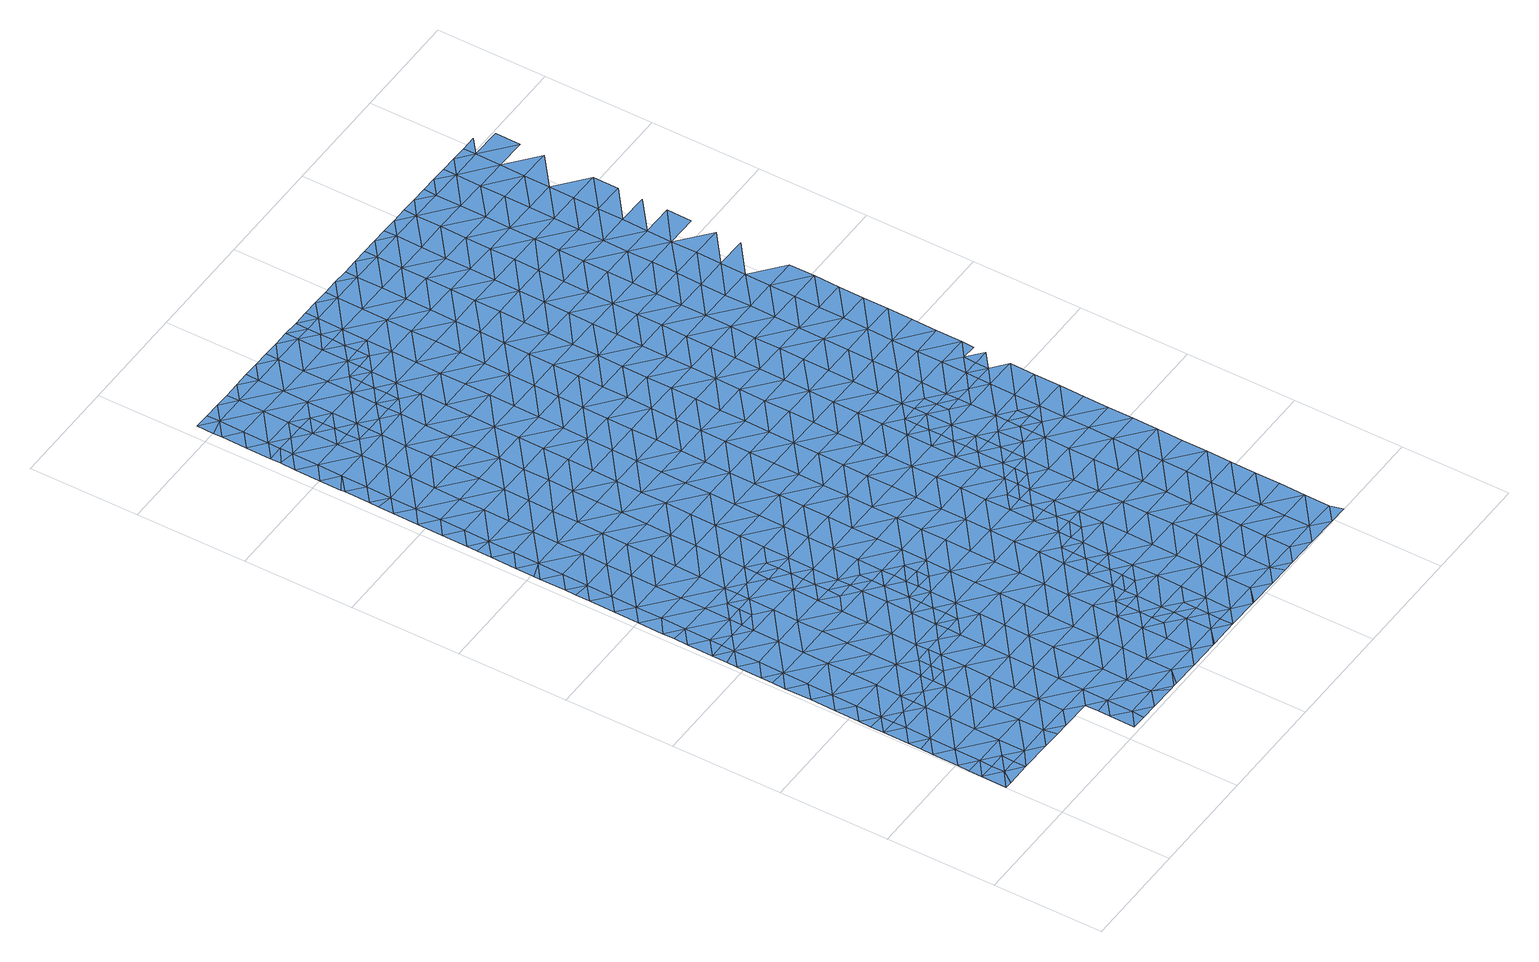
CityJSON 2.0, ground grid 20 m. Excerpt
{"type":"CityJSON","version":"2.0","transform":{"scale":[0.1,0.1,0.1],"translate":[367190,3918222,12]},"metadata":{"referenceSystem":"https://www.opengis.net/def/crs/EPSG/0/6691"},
"CityObjects":{
"waterbody1":{"type":"WaterBody","attributes":{"name":"9","class":"1140","function":"1","WaterBodyRiverFloodingRiskAttribute.description":"5","WaterBodyRiverFloodingRiskAttribute.rankOrg":"2","WaterBodyRiverFloodingRiskAttribute.adminType":"2","WaterBodyRiverFloodingRiskAttribute.scale":"L1"},"geometry":[{"type":"MultiSurface","lod":"1","boundaries":[[[0,1,2]],[[3,0,2]],[[1,0,4]],[[5,6,4]],[[0,5,4]],[[3,7,0]],[[8,9,6]],[[8,10,9]],[[6,5,8]],[[11,5,0]],[[7,11,0]],[[12,13,7]],[[12,14,13]],[[15,10,8]],[[16,10,15]],[[13,11,7]],[[14,17,13]],[[11,18,5]],[[5,19,8]],[[20,16,15]],[[18,19,5]],[[8,21,15]],[[22,20,15]],[[19,21,8]],[[23,13,17]],[[13,24,11]],[[24,18,11]],[[15,21,22]],[[23,17,25]],[[13,23,24]],[[24,26,18]],[[18,27,19]],[[28,22,21]],[[26,27,18]],[[25,29,23]],[[19,30,21]],[[31,28,21]],[[27,30,19]],[[32,24,23]],[[33,32,23]],[[23,29,33]],[[24,32,26]],[[31,21,30]],[[34,33,29]],[[35,36,37]],[[36,38,37]],[[32,39,26]],[[37,40,35]],[[41,31,30]],[[42,40,43]],[[42,35,40]],[[44,45,46]],[[39,47,26]],[[38,48,37]],[[49,30,27]],[[50,51,43]],[[27,26,47]],[[46,52,44]],[[50,43,40]],[[45,53,54]],[[44,53,45]],[[41,30,55]],[[33,56,32]],[[57,40,37]],[[54,53,34]],[[56,33,34]],[[50,58,51]],[[59,44,52]],[[57,37,48]],[[49,27,47]],[[30,49,55]],[[60,51,58]],[[61,50,40]],[[56,62,32]],[[63,64,60]],[[58,63,60]],[[34,53,56]],[[62,65,32]],[[59,66,44]],[[48,67,57]],[[68,58,50]],[[39,32,65]],[[39,69,47]],[[61,40,57]],[[70,71,72]],[[63,73,64]],[[72,55,74]],[[53,44,66]],[[55,49,74]],[[75,73,76]],[[75,64,73]],[[53,77,56]],[[47,69,49]],[[67,78,57]],[[70,72,74]],[[79,66,59]],[[68,50,61]],[[80,81,76]],[[82,63,58]],[[69,39,65]],[[83,74,49]],[[80,76,73]],[[78,67,84]],[[78,85,57]],[[57,85,61]],[[56,86,62]],[[87,82,58]],[[53,66,77]],[[77,86,56]],[[87,58,68]],[[88,73,63]],[[74,89,70]],[[80,90,81]],[[90,91,92]],[[92,81,90]],[[83,49,69]],[[93,66,79]],[[82,88,63]],[[85,94,61]],[[61,94,68]],[[95,80,73]],[[74,96,89]],[[97,62,86]],[[98,91,99]],[[100,66,93]],[[91,90,99]],[[88,95,73]],[[95,90,80]],[[65,62,101]],[[65,102,69]],[[74,83,96]],[[68,103,87]],[[104,94,85]],[[99,105,98]],[[94,103,68]],[[77,66,100]],[[100,93,106]],[[101,102,65]],[[107,105,108]],[[109,86,77]],[[107,98,105]],[[62,97,101]],[[100,110,77]],[[111,89,96]],[[112,99,90]],[[103,113,87]],[[87,114,82]],[[115,100,106]],[[116,108,105]],[[104,117,94]],[[118,108,116]],[[119,112,90]],[[112,105,99]],[[83,69,120]],[[83,121,96]],[[122,111,96]],[[119,90,95]],[[109,77,110]],[[82,123,88]],[[120,69,102]],[[97,124,101]],[[125,118,126]],[[97,86,124]],[[121,122,96]],[[118,116,126]],[[127,103,94]],[[87,113,114]],[[128,94,117]],[[129,116,105]],[[124,86,109]],[[88,130,95]],[[131,102,101]],[[125,132,133]],[[83,120,121]],[[134,100,115]],[[125,126,132]],[[135,129,105]],[[129,126,116]],[[82,114,123]],[[95,130,119]],[[135,105,112]],[[133,136,137]],[[110,100,134]],[[128,117,138]],[[137,136,139]],[[131,101,124]],[[121,140,122]],[[134,141,110]],[[140,142,143]],[[133,132,136]],[[94,128,127]],[[144,145,146]],[[147,148,144]],[[88,123,130]],[[143,122,140]],[[149,134,115]],[[150,151,139]],[[113,103,152]],[[130,153,119]],[[119,154,112]],[[138,155,128]],[[144,146,147]],[[140,156,142]],[[152,157,113]],[[157,123,114]],[[109,110,158]],[[109,159,124]],[[147,160,148]],[[102,131,161]],[[156,162,163]],[[120,102,164]],[[139,136,150]],[[103,127,152]],[[132,126,165]],[[151,166,167]],[[163,142,156]],[[168,160,169]],[[165,126,129]],[[168,148,160]],[[114,113,157]],[[158,110,141]],[[170,136,132]],[[158,159,109]],[[150,166,151]],[[164,102,161]],[[112,171,135]],[[167,166,172]],[[146,173,147]],[[174,131,124]],[[175,130,123]],[[121,120,176]],[[177,127,128]],[[178,162,156]],[[179,155,180]],[[119,153,154]],[[181,128,155]],[[182,132,165]],[[179,169,160]],[[180,169,179]],[[183,150,136]],[[135,184,129]],[[140,121,176]],[[120,164,176]],[[185,134,149]],[[134,186,141]],[[187,153,130]],[[188,172,189]],[[190,191,192]],[[191,173,193]],[[194,152,127]],[[172,166,189]],[[170,132,182]],[[195,147,173]],[[156,196,178]],[[197,185,149]],[[112,154,171]],[[141,198,158]],[[193,192,191]],[[129,184,165]],[[181,155,179]],[[123,157,175]],[[174,124,159]],[[199,164,161]],[[177,128,181]],[[177,194,127]],[[200,188,189]],[[201,188,200]],[[201,202,203]],[[161,131,204]],[[205,179,160]],[[206,159,158]],[[140,176,207]],[[208,182,165]],[[156,140,209]],[[210,157,152]],[[183,136,170]],[[160,147,211]],[[212,206,158]],[[135,171,184]],[[195,173,191]],[[213,185,197]],[[186,134,185]],[[141,186,198]],[[130,175,187]],[[204,131,174]],[[158,198,212]],[[184,208,165]],[[156,209,196]],[[190,214,191]],[[202,201,200]],[[166,150,215]],[[211,147,195]],[[140,207,209]],[[194,210,152]],[[216,217,153]],[[218,174,159]],[[219,175,157]],[[215,150,183]],[[189,166,215]],[[220,200,189]],[[221,171,154]],[[222,218,159]],[[222,159,206]],[[153,187,216]],[[154,153,217]],[[199,161,204]],[[176,164,199]],[[223,177,181]],[[176,224,207]],[[225,198,186]],[[210,219,157]],[[219,187,175]],[[191,226,195]],[[160,211,205]],[[217,221,154]],[[227,228,182]],[[229,230,214]],[[229,196,230]],[[181,179,223]],[[231,184,171]],[[232,185,213]],[[202,200,233]],[[234,204,174]],[[220,189,215]],[[196,209,230]],[[186,185,235]],[[182,208,227]],[[170,182,228]],[[236,211,195]],[[235,185,232]],[[237,225,186]],[[220,238,200]],[[223,179,205]],[[191,214,226]],[[239,194,177]],[[207,240,209]],[[234,174,218]],[[176,199,224]],[[228,241,170]],[[242,216,187]],[[243,208,184]],[[244,215,183]],[[186,235,237]],[[237,245,225]],[[214,230,226]],[[233,200,238]],[[183,170,241]],[[246,199,204]],[[247,220,215]],[[248,242,187]],[[242,217,216]],[[234,249,204]],[[207,224,240]],[[248,187,219]],[[195,226,236]],[[211,250,205]],[[171,221,231]],[[177,223,239]],[[234,218,251]],[[208,243,227]],[[249,246,204]],[[244,247,215]],[[252,233,238]],[[253,224,199]],[[254,255,194]],[[255,219,210]],[[256,211,236]],[[209,240,257]],[[258,259,220]],[[220,259,238]],[[230,209,260]],[[258,220,247]],[[261,221,217]],[[184,231,243]],[[194,239,254]],[[210,194,255]],[[227,262,228]],[[183,241,244]],[[251,263,234]],[[250,211,256]],[[264,240,224]],[[209,257,260]],[[265,248,219]],[[266,236,226]],[[267,261,217]],[[268,269,238]],[[226,230,270]],[[267,217,242]],[[223,205,271]],[[272,231,221]],[[263,273,234]],[[234,273,249]],[[238,259,268]],[[252,238,269]],[[228,274,241]],[[251,275,263]],[[253,199,246]],[[227,243,262]],[[270,230,260]],[[266,256,236]],[[276,247,244]],[[271,205,250]],[[277,257,240]],[[261,272,221]],[[239,278,254]],[[273,279,249]],[[280,246,249]],[[239,223,278]],[[281,243,231]],[[279,280,249]],[[219,255,265]],[[264,224,253]],[[228,262,274]],[[266,226,270]],[[241,282,244]],[[283,284,248]],[[223,271,278]],[[272,281,231]],[[280,285,246]],[[286,253,246]],[[266,287,256]],[[276,244,288]],[[285,286,246]],[[248,265,283]],[[242,248,284]],[[277,240,264]],[[243,289,262]],[[241,274,290]],[[287,291,256]],[[284,292,242]],[[281,289,243]],[[289,274,262]],[[260,257,293]],[[250,256,291]],[[254,278,294]],[[255,254,295]],[[241,290,282]],[[267,242,292]],[[288,244,282]],[[293,257,277]],[[270,260,293]],[[296,266,270]],[[271,250,291]],[[295,254,294]],[[265,255,295]],[[292,297,267]],[[297,272,261]],[[298,253,286]],[[299,290,274]],[[261,267,297]],[[264,253,298]],[[289,299,274]],[[300,288,282]],[[278,271,301]],[[296,270,293]],[[302,298,286]],[[283,265,303]],[[266,304,287]],[[305,281,272]],[[298,306,264]],[[296,304,266]],[[271,291,301]],[[265,295,303]],[[307,282,290]],[[277,264,306]],[[294,278,308]],[[309,293,277]],[[284,283,310]],[[311,291,287]],[[312,289,281]],[[313,307,290]],[[278,301,308]],[[300,282,314]],[[313,290,299]],[[283,303,310]],[[272,297,305]],[[302,315,298]],[[316,277,306]],[[317,296,293]],[[318,301,291]],[[287,304,319]],[[294,308,320]],[[295,294,321]],[[315,322,298]],[[298,322,306]],[[284,310,323]],[[292,284,324]],[[302,325,315]],[[281,305,312]],[[314,282,307]],[[312,326,289]],[[309,277,316]],[[289,327,299]],[[309,317,293]],[[321,294,320]],[[324,284,323]],[[287,319,311]],[[328,308,301]],[[326,327,289]],[[327,313,299]],[[322,329,306]],[[303,295,330]],[[329,331,306]],[[306,331,316]],[[297,292,332]],[[333,334,335]],[[318,328,301]],[[333,314,307]],[[335,314,333]],[[330,295,321]],[[336,319,304]],[[332,292,324]],[[291,311,318]],[[337,320,308]],[[304,296,338]],[[331,339,316]],[[310,303,340]],[[341,307,313]],[[339,342,316]],[[316,342,309]],[[305,297,343]],[[328,337,308]],[[344,334,333]],[[345,334,344]],[[340,303,330]],[[296,317,338]],[[343,297,332]],[[346,345,344]],[[347,341,313]],[[347,313,327]],[[323,310,348]],[[307,341,333]],[[312,305,349]],[[312,350,326]],[[351,317,309]],[[336,304,338]],[[311,319,336]],[[342,351,309]],[[352,346,344]],[[321,320,337]],[[348,310,340]],[[349,305,343]],[[336,353,311]],[[324,323,354]],[[355,344,333]],[[318,311,353]],[[330,321,356]],[[354,323,348]],[[332,324,354]],[[318,357,328]],[[350,312,349]],[[356,321,337]],[[350,358,326]],[[358,347,327]],[[351,359,317]],[[352,344,360]],[[351,342,361]],[[327,326,358]],[[338,317,359]],[[333,341,362]],[[340,330,363]],[[338,364,336]],[[343,332,365]],[[328,366,337]],[[363,330,356]],[[367,341,347]],[[368,348,340]],[[355,333,362]],[[344,355,360]],[[318,353,357]],[[332,354,365]],[[361,369,351]],[[364,338,359]],[[370,340,363]],[[364,371,336]],[[372,354,348]],[[328,357,366]],[[341,373,362]],[[369,374,351]],[[343,365,375]],[[349,343,376]],[[361,377,369]],[[347,358,367]],[[378,379,380]],[[371,381,336]],[[359,351,374]],[[380,360,378]],[[368,340,370]],[[376,343,375]],[[360,355,378]],[[353,336,381]],[[382,365,354]],[[383,364,359]],[[337,366,384]],[[356,337,385]],[[386,355,362]],[[350,349,387]],[[341,367,373]],[[388,389,390]],[[381,391,353]],[[385,392,356]],[[390,379,388]],[[372,348,368]],[[359,374,383]],[[337,384,385]],[[379,378,388]],[[357,353,391]],[[393,375,365]],[[383,394,364]],[[395,396,389]],[[349,376,387]],[[363,356,392]],[[394,397,364]],[[364,397,371]],[[358,350,398]],[[362,373,399]],[[400,383,374]],[[392,401,363]],[[382,354,372]],[[402,400,374]],[[389,388,395]],[[403,396,395]],[[386,362,399]],[[386,404,355]],[[366,357,405]],[[350,387,398]],[[370,363,401]],[[395,406,403]],[[378,404,388]],[[407,408,371]],[[371,408,381]],[[367,358,409]],[[378,355,404]],[[405,357,391]],[[371,397,407]],[[401,410,370]],[[393,365,382]],[[393,411,375]],[[411,387,376]],[[412,383,400]],[[368,410,372]],[[384,366,413]],[[358,398,409]],[[368,370,410]],[[376,375,411]],[[414,415,381]],[[381,415,391]],[[402,416,400]],[[373,367,417]],[[414,381,408]],[[413,366,405]],[[388,418,395]],[[419,406,395]],[[420,398,387]],[[385,421,392]],[[372,422,382]],[[400,423,412]],[[424,418,388]],[[385,384,421]],[[416,423,400]],[[367,409,417]],[[399,373,425]],[[426,405,391]],[[388,404,424]],[[421,384,413]],[[415,426,391]],[[427,409,398]],[[392,428,401]],[[422,372,410]],[[386,399,425]],[[382,429,393]],[[395,418,419]],[[373,417,425]],[[387,411,420]],[[430,413,405]],[[416,431,423]],[[432,411,393]],[[433,426,415]],[[401,434,410]],[[429,382,422]],[[404,386,435]],[[436,424,404]],[[426,430,405]],[[392,421,428]],[[435,386,425]],[[431,416,437]],[[398,420,427]],[[438,421,413]],[[439,419,418]],[[440,423,431]],[[441,442,409]],[[432,393,429]],[[430,438,413]],[[443,420,411]],[[401,428,434]],[[444,425,417]],[[445,418,424]],[[437,446,431]],[[409,427,441]],[[417,409,442]],[[433,447,426]],[[404,435,436]],[[448,439,418]],[[449,440,431]],[[450,443,411]],[[450,411,432]],[[438,451,421]],[[452,427,420]],[[410,434,453]],[[422,410,454]],[[455,456,457]],[[445,448,418]],[[425,458,435]],[[431,446,449]],[[449,459,440]],[[424,436,460]],[[451,461,421]],[[447,462,426]],[[443,452,420]],[[463,447,456]],[[444,417,442]],[[410,453,454]],[[444,458,425]],[[426,464,430]],[[445,424,460]],[[428,421,461]],[[465,441,427]],[[429,422,466]],[[456,455,463]],[[463,462,447]],[[452,465,427]],[[422,454,466]],[[458,467,435]],[[430,468,438]],[[434,428,469]],[[432,429,470]],[[441,471,442]],[[455,472,463]],[[436,435,467]],[[473,448,445]],[[426,462,464]],[[470,474,432]],[[475,451,438]],[[428,461,469]],[[465,471,441]],[[429,466,470]],[[467,476,436]],[[453,434,477]],[[442,471,444]],[[450,432,474]],[[460,436,476]],[[460,478,445]],[[468,475,438]],[[479,473,445]],[[480,462,463]],[[430,464,468]],[[474,481,450]],[[481,452,443]],[[482,461,451]],[[434,469,477]],[[483,463,472]],[[454,484,466]],[[454,453,484]],[[443,450,481]],[[483,480,463]],[[482,469,461]],[[485,465,452]],[[453,477,484]],[[458,444,486]],[[466,487,470]],[[458,488,467]],[[460,476,478]],[[444,471,486]],[[479,445,478]],[[472,489,483]],[[490,474,470]],[[451,475,482]],[[491,476,467]],[[464,462,492]],[[482,493,469]],[[466,484,487]],[[452,481,485]],[[465,494,471]],[[489,495,483]],[[458,486,488]],[[492,462,480]],[[492,496,464]],[[497,479,478]],[[477,469,493]],[[498,481,474]],[[499,494,465]],[[477,500,484]],[[468,464,496]],[[495,501,483]],[[493,500,477]],[[470,487,490]],[[501,502,483]],[[483,502,480]],[[465,485,499]],[[467,488,491]],[[476,503,478]],[[496,504,468]],[[478,505,497]],[[484,506,487]],[[507,503,476]],[[475,468,504]],[[474,490,498]],[[486,471,508]],[[503,505,478]],[[509,492,480]],[[476,491,507]],[[482,475,504]],[[502,509,480]],[[510,511,481]],[[506,484,500]],[[504,512,482]],[[471,494,508]],[[506,513,487]],[[481,498,510]],[[485,481,511]],[[488,486,514]],[[493,482,512]],[[513,515,487]],[[492,516,496]],[[517,509,502]],[[518,500,493]],[[514,486,508]],[[509,516,492]],[[512,519,493]],[[490,487,515]],[[499,485,520]],[[499,521,494]],[[491,488,522]],[[523,505,503]],[[522,488,514]],[[522,524,491]],[[516,525,496]],[[496,526,504]],[[485,511,520]],[[500,527,506]],[[498,490,528]],[[507,491,524]],[[507,529,503]],[[530,523,503]],[[518,493,519]],[[528,490,515]],[[524,529,507]],[[499,520,521]],[[506,531,513]],[[510,498,532]],[[508,494,533]],[[529,530,503]],[[532,498,528]],[[496,525,526]],[[500,518,527]],[[514,508,533]],[[534,522,514]],[[512,504,535]],[[511,536,520]],[[494,521,533]],[[513,537,515]],[[511,510,536]],[[531,537,513]],[[504,526,535]],[[506,527,531]],[[510,532,536]],[[519,512,538]],[[520,539,521]],[[515,540,528]],[[514,533,534]],[[541,530,529]],[[537,540,515]],[[512,535,538]],[[518,542,527]],[[524,522,543]],[[544,532,528]],[[518,519,542]],[[521,545,533]],[[520,536,539]],[[539,545,521]],[[522,534,543]],[[543,546,524]],[[540,544,528]],[[519,538,542]],[[547,534,533]],[[527,548,531]],[[529,524,546]],[[541,529,549]],[[546,550,529]],[[536,532,544]],[[527,542,548]],[[533,545,547]],[[549,529,550]],[[547,551,534]],[[539,536,552]],[[552,536,544]],[[553,545,539]],[[537,531,554]],[[537,555,540]],[[543,534,556]],[[557,549,550]],[[540,555,544]],[[558,547,545]],[[534,551,556]],[[539,552,559]],[[546,543,560]],[[546,561,550]],[[562,557,550]],[[553,558,545]],[[560,543,556]],[[560,561,546]],[[539,559,553]],[[547,563,551]],[[564,565,544]],[[558,563,547]],[[566,559,552]],[[552,544,565]],[[562,550,561]],[[567,553,559]],[[556,568,560]],[[556,551,568]],[[569,562,561]],[[568,551,563]],[[553,570,558]],[[571,569,561]],[[567,570,553]],[[561,560,572]],[[558,570,563]],[[572,560,568]],[[573,571,561]],[[573,561,572]],[[568,563,574]],[[575,571,573]],[[572,568,574]],[[573,576,575]],[[573,572,577]],[[577,578,573]]]}]},
"waterbody2":{"type":"WaterBody","attributes":{"name":"9","class":"1140","function":"1","WaterBodyRiverFloodingRiskAttribute.description":"5","WaterBodyRiverFloodingRiskAttribute.rankOrg":"1","WaterBodyRiverFloodingRiskAttribute.adminType":"2","WaterBodyRiverFloodingRiskAttribute.scale":"L1"},"geometry":[{"type":"MultiSurface","lod":"1","boundaries":[[[579,580,581]],[[580,2,581]],[[3,2,580]],[[7,3,580]],[[12,7,580]],[[14,580,579]],[[14,12,580]]]}]},
"waterbody3":{"type":"WaterBody","attributes":{"name":"9","class":"1140","function":"1","WaterBodyRiverFloodingRiskAttribute.description":"5","WaterBodyRiverFloodingRiskAttribute.rankOrg":"1","WaterBodyRiverFloodingRiskAttribute.adminType":"2","WaterBodyRiverFloodingRiskAttribute.scale":"L1"},"geometry":[{"type":"MultiSurface","lod":"1","boundaries":[[[582,583,584]],[[582,584,585]],[[586,585,584]],[[587,585,586]],[[587,588,585]],[[589,588,587]],[[590,588,589]],[[588,590,591]],[[591,590,592]],[[591,592,593]],[[148,593,592]],[[144,148,592]],[[168,169,593]],[[593,169,594]],[[593,594,595]],[[117,595,594]],[[117,104,595]],[[178,196,229]],[[229,214,596]],[[155,138,180]],[[138,594,180]],[[143,142,597]],[[142,598,597]],[[142,163,598]],[[163,162,598]],[[582,599,600]],[[178,596,162]],[[178,229,596]],[[596,192,162]],[[190,192,596]],[[192,193,601]],[[193,146,601]],[[173,146,193]],[[146,145,601]],[[145,590,601]],[[20,22,602]],[[192,601,603]],[[604,605,606]],[[607,602,22]],[[608,609,607]],[[610,611,609]],[[609,604,607]],[[610,587,611]],[[605,604,612]],[[613,614,584]],[[613,584,615]],[[615,584,616]],[[582,600,583]],[[617,616,583]],[[599,582,618]],[[618,582,591]],[[84,599,618]],[[599,84,67]],[[78,84,595]],[[595,85,78]],[[586,614,605]],[[612,586,605]],[[611,586,612]],[[611,612,609]],[[609,612,604]],[[607,604,602]],[[606,602,604]],[[610,589,587]],[[589,601,590]],[[588,591,585]],[[592,590,145]],[[593,618,591]],[[592,145,144]],[[148,168,593]],[[180,594,169]],[[593,595,618]],[[138,117,594]],[[104,85,595]],[[619,617,600]],[[48,38,600]],[[67,48,599]],[[595,84,618]],[[600,599,48]],[[600,617,583]],[[616,584,583]],[[585,591,582]],[[586,584,614]],[[587,586,611]],[[603,601,589]],[[603,589,610]],[[598,603,610]],[[610,620,598]],[[610,609,620]],[[620,609,71]],[[71,609,608]],[[72,71,608]],[[70,89,620]],[[89,597,620]],[[89,111,597]],[[111,122,597]],[[41,72,608]],[[41,55,72]],[[608,31,41]],[[608,607,31]],[[28,31,607]],[[22,28,607]],[[70,620,71]],[[596,214,190]],[[192,603,162]],[[162,603,598]],[[597,598,620]],[[143,597,122]],[[16,20,602]],[[621,602,622]],[[602,621,16]],[[623,624,605]],[[623,614,613]],[[605,614,623]],[[602,606,622]],[[622,606,624]],[[624,606,605]],[[600,36,619]],[[38,36,600]]]}]},
"waterbody4":{"type":"WaterBody","attributes":{"name":"9","class":"1140","function":"1","WaterBodyRiverFloodingRiskAttribute.description":"5","WaterBodyRiverFloodingRiskAttribute.rankOrg":"1","WaterBodyRiverFloodingRiskAttribute.adminType":"2","WaterBodyRiverFloodingRiskAttribute.scale":"L1"},"geometry":[{"type":"MultiSurface","lod":"1","boundaries":[[[198,225,212]],[[625,206,212]],[[212,225,625]],[[626,206,625]],[[222,206,626]],[[218,222,626]],[[225,245,625]],[[251,218,626]],[[232,213,627]],[[235,232,627]],[[237,628,245]],[[625,629,626]],[[237,235,628]],[[626,275,251]],[[627,213,630]],[[235,627,628]],[[625,245,631]],[[245,628,631]],[[626,629,275]],[[632,628,627]],[[625,631,629]],[[633,627,630]],[[634,633,630]],[[633,632,627]],[[263,635,273]],[[263,275,635]],[[275,629,635]],[[635,636,273]],[[636,280,279]],[[634,637,633]],[[631,628,638]],[[279,273,636]],[[638,628,632]],[[629,631,638]],[[629,639,635]],[[636,640,280]],[[640,286,285]],[[285,280,640]],[[639,629,638]],[[635,641,636]],[[642,633,637]],[[302,286,640]],[[632,633,642]],[[643,642,637]],[[635,639,641]],[[640,325,302]],[[644,645,632]],[[646,647,636]],[[644,632,642]],[[638,632,645]],[[636,641,646]],[[640,636,647]],[[640,647,325]],[[642,643,648]],[[639,638,649]],[[639,650,641]],[[649,638,645]],[[651,644,642]],[[315,652,322]],[[315,325,652]],[[325,647,652]],[[650,639,649]],[[642,648,653]],[[654,645,644]],[[655,647,646]],[[652,656,322]],[[646,641,657]],[[329,656,331]],[[329,322,656]],[[651,642,653]],[[657,641,650]],[[647,655,652]],[[656,658,331]],[[653,648,659]],[[339,331,658]],[[339,361,342]],[[654,644,651]],[[655,646,657]],[[652,660,656]],[[649,645,661]],[[361,339,658]],[[661,645,654]],[[650,649,661]],[[662,657,650]],[[663,658,656]],[[660,652,655]],[[664,653,659]],[[658,377,361]],[[651,653,664]],[[662,650,661]],[[663,656,660]],[[662,665,657]],[[663,666,658]],[[654,651,667]],[[655,657,665]],[[667,651,664]],[[658,666,377]],[[664,659,668]],[[661,654,669]],[[660,655,670]],[[669,654,667]],[[655,665,670]],[[369,377,671]],[[377,666,671]],[[374,369,671]],[[672,667,664]],[[673,664,668]],[[674,666,663]],[[661,669,675]],[[662,661,676]],[[660,670,677]],[[663,660,678]],[[402,374,671]],[[673,672,664]],[[676,661,675]],[[660,677,678]],[[679,673,668]],[[665,662,680]],[[665,681,670]],[[412,682,383]],[[666,683,671]],[[394,682,397]],[[671,416,402]],[[394,383,682]],[[669,667,672]],[[680,662,676]],[[680,681,665]],[[674,663,678]],[[674,683,666]],[[684,675,669]],[[670,685,677]],[[407,686,408]],[[407,397,686]],[[397,682,686]],[[687,669,672]],[[412,423,682]],[[688,676,675]],[[416,671,683]],[[677,689,678]],[[690,415,414]],[[690,408,686]],[[414,408,690]],[[684,669,687]],[[685,670,681]],[[685,689,677]],[[691,686,682]],[[423,691,682]],[[678,689,674]],[[437,416,683]],[[433,415,690]],[[688,675,684]],[[686,457,690]],[[680,676,692]],[[456,433,690]],[[446,437,683]],[[457,456,690]],[[692,676,688]],[[681,680,692]],[[683,674,693]],[[423,440,691]],[[686,694,457]],[[695,685,681]],[[456,447,433]],[[694,686,691]],[[674,689,693]],[[683,696,446]],[[440,459,691]],[[697,681,692]],[[696,683,693]],[[455,457,694]],[[689,685,695]],[[698,693,689]],[[681,697,695]],[[459,699,691]],[[695,698,689]],[[691,700,694]],[[472,455,694]],[[449,446,701]],[[446,696,701]],[[459,449,701]],[[699,700,691]],[[693,702,696]],[[701,699,459]],[[698,702,693]],[[694,700,472]],[[696,703,701]],[[696,702,704]],[[701,705,699]],[[489,472,700]],[[703,696,704]],[[700,495,489]],[[705,701,703]],[[700,699,706]],[[699,705,706]],[[495,700,706]],[[707,502,501]],[[501,495,707]]]}]},
"waterbody5":{"type":"WaterBody","attributes":{"name":"9","class":"1140","function":"1","WaterBodyRiverFloodingRiskAttribute.description":"5","WaterBodyRiverFloodingRiskAttribute.rankOrg":"1","WaterBodyRiverFloodingRiskAttribute.adminType":"2","WaterBodyRiverFloodingRiskAttribute.scale":"L1"},"geometry":[{"type":"MultiSurface","lod":"1","boundaries":[[[708,233,709]],[[710,390,389]],[[345,346,711]],[[389,712,710]],[[713,380,379]],[[713,360,380]],[[345,711,334]],[[346,352,713]],[[352,360,713]],[[202,233,708]],[[708,709,714]],[[714,715,708]],[[714,716,715]],[[717,718,716]],[[716,719,717]],[[719,716,720]],[[720,716,721]],[[722,711,346]],[[723,724,725]],[[726,725,724]],[[725,726,727]],[[725,727,728]],[[712,725,728]],[[725,712,729]],[[722,730,711]],[[709,233,252]],[[714,709,730]],[[716,714,721]],[[726,721,727]],[[722,728,727]],[[712,728,710]],[[722,727,730]],[[714,730,727]],[[712,389,396]],[[729,723,725]],[[721,714,727]],[[711,730,731]],[[269,731,730]],[[268,731,269]],[[268,259,731]],[[258,247,732]],[[276,732,247]],[[276,288,732]],[[300,314,733]],[[733,314,335]],[[335,334,733]],[[334,711,733]],[[733,711,732]],[[733,288,300]],[[732,288,733]],[[258,732,259]],[[259,732,731]],[[252,269,709]],[[709,269,730]],[[732,711,731]],[[722,346,713]],[[728,722,713]],[[728,713,710]],[[379,710,713]],[[390,710,379]],[[734,203,708]],[[735,736,721]],[[715,716,737]],[[715,737,734]],[[736,720,721]],[[403,738,396]],[[738,729,712]],[[396,738,712]],[[203,202,708]],[[734,708,715]],[[718,737,716]],[[726,735,721]],[[739,735,726]],[[724,739,726]]]}]}
},
"vertices":[
[32,174,5],[3,175,5],[3,152,5],[31,151,5],[4,198,5],[32,221,5],[4,244,5],[60,151,5],[33,267,5],[5,266,5],[5,290,5],[88,174,5],[59,128,5],[88,127,5],[59,105,5],[34,313,5],[6,337,5],[116,104,5],[89,220,5],[90,266,5],[34,336,5],[90,312,5],[62,336,5],[145,127,5],[145,173,5],[150,103,5],[146,219,5],[147,265,5],[91,335,5],[173,103,5],[147,311,5],[119,335,5],[202,172,5],[201,126,5],[229,102,5],[11,706,5],[10,660,5],[39,683,5],[39,660,5],[203,218,5],[40,729,5],[148,335,5],[12,732,5],[12,753,5],[257,32,5],[229,56,5],[228,10,5],[203,264,5],[67,659,5],[204,311,5],[41,775,5],[13,799,5],[255,9,5],[257,79,5],[229,77,5],[176,334,5],[258,125,5],[96,682,5],[41,821,5],[285,9,5],[13,845,5],[97,728,5],[259,171,5],[42,868,5],[14,891,5],[259,217,5],[313,32,5],[96,659,5],[97,774,5],[260,264,5],[205,380,5],[177,380,5],[176,357,5],[43,914,5],[205,357,5],[14,917,5],[15,937,5],[314,78,5],[124,682,5],[332,8,5],[43,960,5],[15,984,5],[99,867,5],[261,310,5],[124,658,5],[125,705,5],[315,124,5],[98,821,5],[99,913,5],[233,380,5],[44,1006,5],[16,1030,5],[15,996,5],[341,8,5],[153,727,5],[100,959,5],[261,356,5],[315,170,5],[17,1076,5],[45,1053,5],[370,31,5],[316,217,5],[317,263,5],[154,774,5],[153,704,5],[45,1099,5],[348,8,5],[17,1103,5],[17,1122,5],[372,123,5],[371,77,5],[262,379,5],[101,1052,5],[155,820,5],[155,866,5],[398,7,5],[46,1145,5],[181,704,5],[18,1169,5],[101,1006,5],[318,309,5],[318,355,5],[290,379,5],[156,912,5],[372,169,5],[19,1215,5],[47,1191,5],[211,773,5],[210,727,5],[103,1144,5],[157,958,5],[373,216,5],[47,1237,5],[19,1261,5],[427,30,5],[102,1098,5],[48,1284,5],[20,1289,5],[210,703,5],[20,1307,5],[319,401,5],[428,76,5],[291,425,5],[291,402,5],[237,587,5],[236,564,5],[265,564,5],[265,587,5],[237,611,5],[455,6,5],[49,1330,5],[21,1353,5],[212,819,5],[158,1005,5],[158,1051,5],[238,703,5],[320,448,5],[212,865,5],[428,122,5],[429,169,5],[266,633,5],[374,262,5],[292,471,5],[291,448,5],[374,308,5],[103,1190,5],[49,1376,5],[21,1359,5],[237,634,5],[238,657,5],[105,1283,5],[159,1097,5],[21,1400,5],[293,564,5],[430,215,5],[213,911,5],[375,354,5],[268,772,5],[320,471,5],[266,679,5],[238,680,5],[267,726,5],[104,1237,5],[106,1329,5],[160,1143,5],[484,29,5],[484,75,5],[214,958,5],[22,1446,5],[50,1422,5],[321,517,5],[321,540,5],[292,517,5],[293,540,5],[268,818,5],[322,586,5],[348,470,5],[458,6,5],[456,99,5],[431,307,5],[51,1469,5],[23,1474,5],[51,1492,5],[23,1492,5],[430,261,5],[323,679,5],[457,145,5],[376,401,5],[160,1190,5],[376,447,5],[269,864,5],[322,632,5],[457,122,5],[512,6,5],[349,516,5],[106,1375,5],[214,1004,5],[215,1050,5],[458,191,5],[270,911,5],[107,1421,5],[216,1096,5],[457,168,5],[324,725,5],[432,353,5],[485,98,5],[378,539,5],[161,1236,5],[162,1282,5],[349,493,5],[377,493,5],[216,1142,5],[512,29,5],[80,1491,5],[486,214,5],[512,52,5],[378,585,5],[513,75,5],[108,1468,5],[324,771,5],[432,400,5],[162,1328,5],[271,1003,5],[217,1189,5],[163,1374,5],[513,98,5],[488,306,5],[135,1398,5],[270,957,5],[487,260,5],[380,678,5],[486,191,5],[108,1491,5],[489,353,5],[325,817,5],[326,864,5],[379,632,5],[433,446,5],[135,1421,5],[136,1444,5],[434,492,5],[272,1095,5],[218,1235,5],[515,214,5],[489,399,5],[326,910,5],[435,585,5],[272,1049,5],[136,1467,5],[136,1490,5],[434,538,5],[380,724,5],[273,1142,5],[515,237,5],[218,1281,5],[514,190,5],[163,1397,5],[490,445,5],[381,770,5],[516,260,5],[516,283,5],[274,1188,5],[220,1374,5],[327,956,5],[328,1002,5],[516,306,5],[517,329,5],[436,631,5],[192,1397,5],[274,1234,5],[219,1327,5],[437,677,5],[328,1048,5],[491,491,5],[382,816,5],[383,863,5],[491,537,5],[329,1095,5],[545,352,5],[275,1280,5],[220,1397,5],[437,723,5],[545,329,5],[383,909,5],[492,584,5],[330,1141,5],[546,398,5],[276,1373,5],[438,769,5],[547,490,5],[384,955,5],[493,676,5],[331,1187,5],[276,1326,5],[248,1396,5],[574,351,5],[547,444,5],[548,537,5],[494,722,5],[493,630,5],[439,816,5],[439,862,5],[574,374,5],[385,1001,5],[385,1048,5],[573,328,5],[331,1233,5],[332,1279,5],[495,769,5],[574,398,5],[440,908,5],[575,421,5],[386,1094,5],[277,1419,5],[249,1442,5],[249,1419,5],[549,629,5],[495,815,5],[549,583,5],[575,444,5],[441,954,5],[333,1372,5],[575,467,5],[387,1140,5],[278,1465,5],[249,1466,5],[250,1489,5],[333,1326,5],[441,1000,5],[387,1186,5],[388,1232,5],[604,490,5],[278,1488,5],[550,675,5],[442,1047,5],[335,1464,5],[496,861,5],[551,722,5],[389,1279,5],[605,536,5],[307,1488,5],[604,466,5],[334,1418,5],[497,907,5],[605,582,5],[443,1093,5],[551,768,5],[389,1325,5],[498,1000,5],[632,489,5],[497,953,5],[606,628,5],[499,1046,5],[390,1371,5],[633,512,5],[443,1139,5],[444,1185,5],[632,466,5],[335,1511,5],[307,1534,5],[307,1511,5],[607,674,5],[499,1092,5],[633,559,5],[552,814,5],[553,860,5],[391,1463,5],[445,1232,5],[336,1557,5],[308,1580,5],[308,1557,5],[607,721,5],[553,906,5],[500,1138,5],[634,582,5],[337,1603,5],[308,1603,5],[634,605,5],[445,1278,5],[391,1417,5],[662,535,5],[554,953,5],[661,512,5],[309,1626,5],[392,1510,5],[608,767,5],[337,1626,5],[635,628,5],[635,651,5],[446,1324,5],[555,999,5],[501,1184,5],[662,558,5],[609,813,5],[635,674,5],[636,697,5],[690,511,5],[447,1370,5],[393,1602,5],[365,1626,5],[501,1231,5],[610,859,5],[556,1045,5],[690,558,5],[393,1556,5],[447,1416,5],[664,720,5],[502,1277,5],[610,906,5],[556,1091,5],[665,766,5],[718,534,5],[557,1137,5],[664,697,5],[611,952,5],[448,1463,5],[449,1509,5],[718,511,5],[666,812,5],[394,1625,5],[719,557,5],[503,1323,5],[504,1369,5],[558,1230,5],[504,1416,5],[450,1601,5],[746,511,5],[692,696,5],[422,1625,5],[747,534,5],[558,1184,5],[666,858,5],[559,1276,5],[612,998,5],[612,1044,5],[720,650,5],[692,673,5],[692,650,5],[505,1462,5],[747,557,5],[450,1555,5],[667,905,5],[721,719,5],[720,673,5],[722,765,5],[560,1322,5],[613,1090,5],[506,1508,5],[722,811,5],[668,951,5],[614,1137,5],[560,1369,5],[748,649,5],[451,1624,5],[614,1183,5],[723,858,5],[506,1554,5],[668,997,5],[507,1600,5],[479,1624,5],[778,718,5],[615,1229,5],[724,904,5],[777,672,5],[669,1043,5],[616,1275,5],[561,1415,5],[670,1090,5],[562,1461,5],[777,649,5],[670,1136,5],[562,1507,5],[778,764,5],[724,950,5],[617,1368,5],[805,648,5],[779,811,5],[507,1624,5],[671,1182,5],[616,1321,5],[725,996,5],[805,672,5],[806,695,5],[564,1600,5],[780,857,5],[536,1623,5],[726,1042,5],[563,1553,5],[618,1414,5],[835,717,5],[672,1228,5],[672,1274,5],[781,903,5],[726,1089,5],[618,1460,5],[727,1135,5],[835,764,5],[834,694,5],[782,995,5],[781,949,5],[673,1321,5],[674,1367,5],[619,1506,5],[564,1623,5],[620,1553,5],[836,810,5],[837,856,5],[783,1042,5],[728,1181,5],[620,1599,5],[592,1622,5],[783,1088,5],[729,1227,5],[675,1413,5],[675,1459,5],[837,902,5],[729,1274,5],[784,1134,5],[838,948,5],[730,1320,5],[785,1180,5],[621,1622,5],[839,995,5],[676,1505,5],[785,1227,5],[731,1366,5],[677,1552,5],[731,1412,5],[839,1041,5],[649,1621,5],[677,1598,5],[732,1458,5],[786,1273,5],[787,1365,5],[841,1133,5],[841,1179,5],[733,1505,5],[678,1621,5],[788,1411,5],[787,1319,5],[733,1551,5],[734,1597,5],[706,1621,5],[789,1458,5],[842,1226,5],[843,1272,5],[843,1318,5],[844,1364,5],[789,1504,5],[734,1620,5],[845,1411,5],[763,1620,5],[790,1550,5],[791,1596,5],[846,1503,5],[791,1619,5],[819,1619,5],[847,1549,5],[848,1595,5],
[14,105,5],[31,128,5],[2,106,5],
[95,590,5],[38,590,5],[37,544,5],[94,543,5],[93,497,5],[150,496,5],[151,543,5],[207,495,5],[207,542,5],[151,589,5],[208,588,5],[209,634,5],[209,680,5],[153,681,5],[320,494,5],[262,402,5],[263,448,5],[95,636,5],[39,637,5],[264,541,5],[34,359,5],[264,495,5],[92,405,5],[36,452,5],[35,406,5],[91,359,5],[148,358,5],[149,404,5],[206,449,5],[149,450,5],[93,451,5],[8,522,5],[36,498,5],[9,546,5],[9,568,5],[10,614,5],[152,635,5],[10,632,5],[205,403,5],[6,361,5],[6,383,5],[8,475,5],[7,429,5],
[485,122,5],[486,168,5],[540,28,5],[541,75,5],[543,167,5],[569,5,5],[542,121,5],[598,74,5],[597,27,5],[572,5,5],[543,213,5],[544,259,5],[625,4,5],[599,120,5],[599,166,5],[545,306,5],[600,212,5],[654,27,5],[662,3,5],[655,73,5],[655,119,5],[601,259,5],[601,305,5],[682,3,5],[656,165,5],[657,211,5],[711,72,5],[602,351,5],[711,26,5],[712,118,5],[658,304,5],[603,397,5],[657,258,5],[603,443,5],[739,2,5],[659,350,5],[713,164,5],[713,211,5],[659,396,5],[768,25,5],[714,257,5],[660,443,5],[768,71,5],[796,1,5],[769,117,5],[715,303,5],[661,489,5],[825,70,5],[824,24,5],[717,442,5],[770,164,5],[770,210,5],[716,349,5],[716,395,5],[831,1,5],[771,256,5],[772,302,5],[662,581,5],[718,488,5],[826,163,5],[772,348,5],[663,627,5],[826,117,5],[827,209,5],[773,395,5],[664,674,5],[719,580,5],[828,255,5],[774,441,5],[720,627,5],[829,348,5],[774,487,5],[828,301,5],[830,394,5],[776,580,5],[776,626,5],[775,533,5],[830,440,5],[832,532,5],[831,486,5],[832,579,5],[833,625,5],[834,671,5],
[52,1515,5],[108,1514,5],[279,1558,5],[221,1466,5],[280,1604,5],[279,1511,5],[109,1560,5],[52,1561,5],[53,1607,5],[25,1631,5],[24,1600,5],[53,1630,5],[82,1630,5],[110,1606,5],[222,1512,5],[224,1628,5],[195,1628,5],[223,1605,5],[166,1605,5],[166,1559,5],[222,1558,5],[252,1627,5],[165,1513,5],[164,1467,5],[164,1421,5],[220,1420,5],[23,1538,5],[138,1629,5],[110,1629,5],[24,1584,5],[280,1627,5],[167,1629,5]
]}
